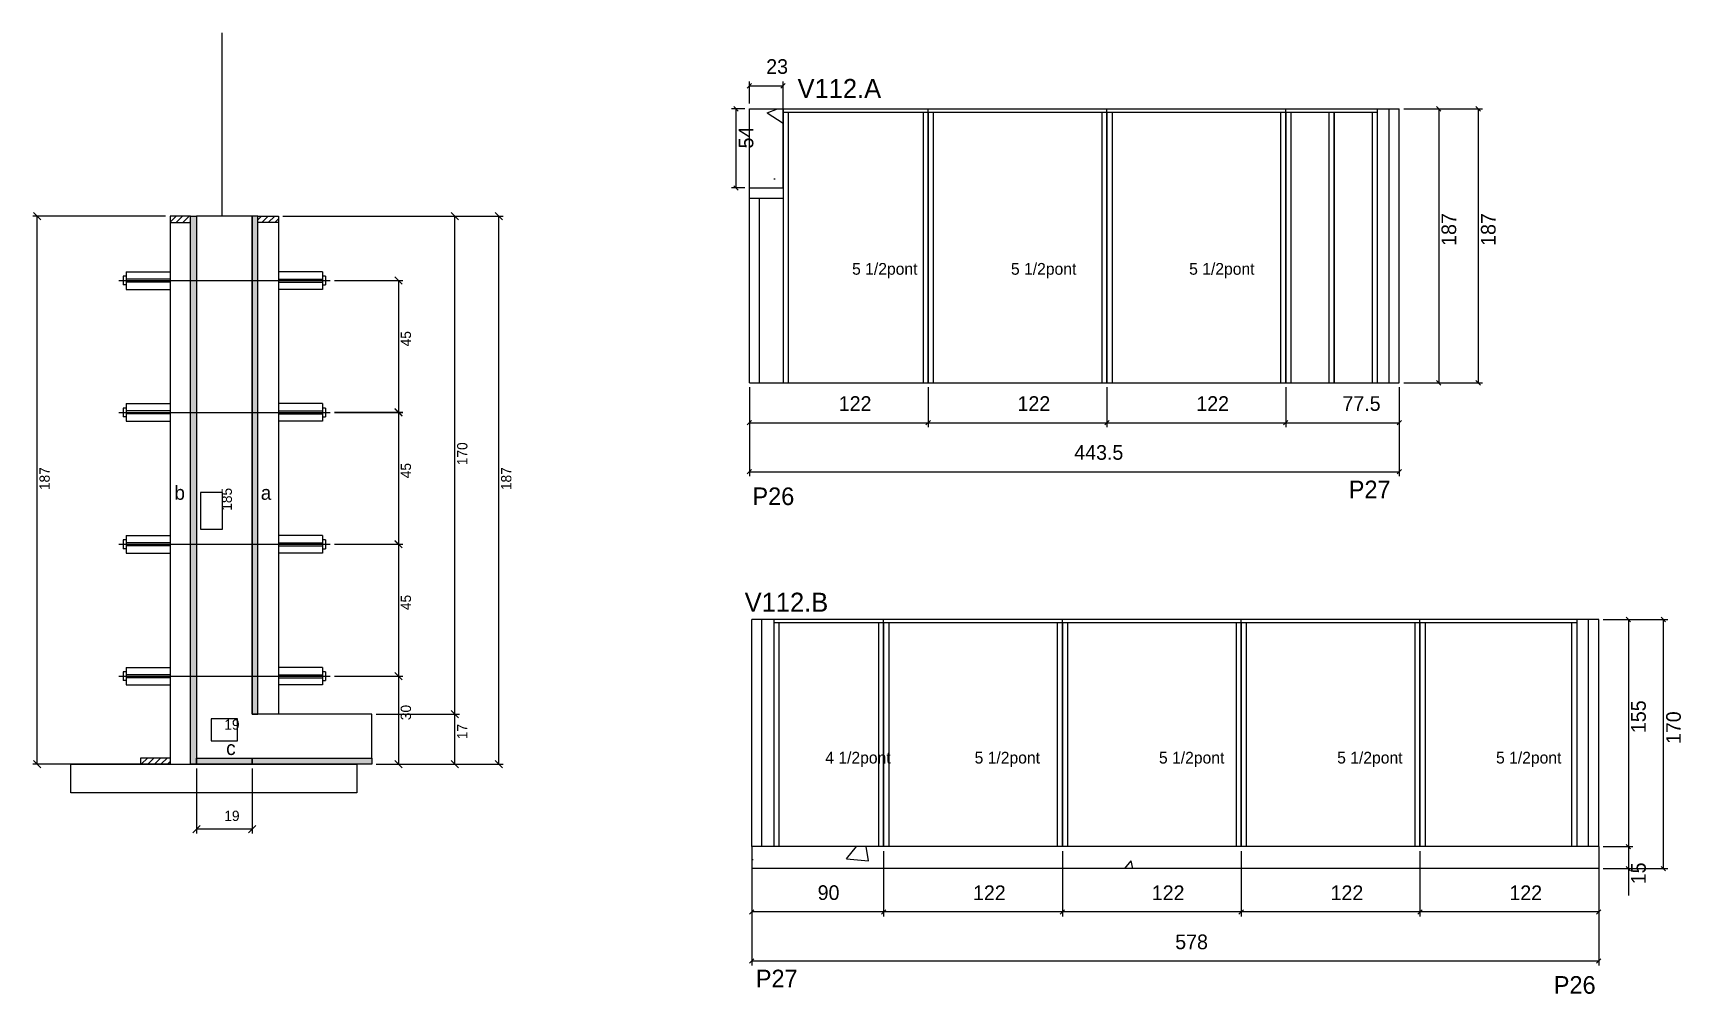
# Model space of a CAD drawing. Header units: metres. Extents: x 110 to 1235, y 12820 to 13476.
import ezdxf

# ---------------------------------------------------------------- set-up
doc = ezdxf.new("R2010")
doc.units = ezdxf.units.M
for name, color, linetype in [('5', 7, 'Continuous'), ('barrote', 7, 'Continuous'), ('CONCRETO', 7, 'Continuous'), ('COTA', 7, 'Continuous'), ('Cota Seção (2x)', 7, 'Continuous'), ('detalhes', 7, 'Continuous'), ('Hachura', 7, 'Continuous'), ('Madeira', 7, 'Continuous'), ('Painéis', 7, 'Continuous'), ('SARR_2.2x7', 7, 'Continuous'), ('SARR_3.5x7', 7, 'Continuous'), ('TENSOR', 7, 'Continuous'), ('texto', 7, 'Continuous'), ('Texto Seção', 7, 'Continuous')]:
    doc.layers.add(name, color=color, linetype=linetype)

msp = doc.modelspace()

# ---------------------------------------------------------------- hatches: boundary and pattern name
at = {"layer": 'COTA'}
h = msp.add_hatch(dxfattribs=at)
h.set_pattern_fill('AR-CONC')
h.paths.add_polyline_path([(622.3, 13369.9), (622.3, 13423.9), (599.3, 13423.9), (599.3, 13369.9), (622.3, 13369.9)])
h = msp.add_hatch(dxfattribs=at)
h.set_pattern_fill('AR-CONC')
h.paths.add_polyline_path([(600.9, 12905.4), (600.9, 12920.4), (1178.9, 12920.4), (1178.9, 12905.4), (600.9, 12905.4)])
at = {"layer": 'Hachura'}
h = msp.add_hatch(dxfattribs=at)
h.set_pattern_fill('ANSI31')
h.paths.add_polyline_path([(218, 13346.3), (218, 13350.7), (204, 13350.7), (204, 13346.3), (218, 13346.3)])
h = msp.add_hatch(color=7, dxfattribs=at)
h.dxf.hatch_style = 1
h.paths.add_polyline_path([(218, 13350.7), (222, 13350.7), (222, 12976.8), (218, 12976.8), (218, 13350.7)])
h = msp.add_hatch(color=7, dxfattribs=at)
h.dxf.hatch_style = 1
h.paths.add_polyline_path([(264, 13350.4), (260, 13350.4), (260, 13010.4), (264, 13010.4), (264, 13350.4)])
h = msp.add_hatch(dxfattribs=at)
h.set_pattern_fill('ANSI31')
h.paths.add_polyline_path([(264, 13346.3), (264, 13350.7), (278, 13350.7), (278, 13346.3), (264, 13346.3)])
h = msp.add_hatch(dxfattribs=at)
h.set_pattern_fill('ANSI31')
h.paths.add_polyline_path([(184, 12976.7), (184, 12981.1), (204, 12981.1), (204, 12976.7), (184, 12976.7)])
h = msp.add_hatch(color=7, dxfattribs=at)
h.dxf.hatch_style = 1
h.paths.add_polyline_path([(222, 12976.7), (222, 12980.7), (260, 12980.7), (260, 12976.7), (222, 12976.7)])
h = msp.add_hatch(color=7, dxfattribs=at)
h.dxf.hatch_style = 1
h.paths.add_polyline_path([(260, 12976.7), (260, 12980.7), (341.7, 12980.7), (341.7, 12976.7), (260, 12976.7)])

# ---------------------------------------------------------------- linework, layer by layer
at = {"color": 7, "lineweight": 25}
for p, q in [((172, 13309.7), (172, 13303.7)), ((174, 13309.7), (172, 13309.7)), ((174, 13312.7), (174, 13300.7)), ((174, 13312.7), (204, 13312.7)), ((204, 13307.7), (174, 13307.7)), ((204, 13305.7), (174, 13305.7)), ((308, 13312.7), (278, 13312.7)), ((278, 13307.7), (308, 13307.7)), ((278, 13305.7), (308, 13305.7)), ((308, 13312.7), (308, 13300.7)), ((310, 13309.7), (308, 13309.7)), ((310, 13309.7), (310, 13303.7)), ((174, 13303.7), (172, 13303.7)), ((174, 13300.7), (204, 13300.7)), ((308, 13300.7), (278, 13300.7)), ((308, 13303.7), (310, 13303.7)), ((172, 13219.7), (172, 13213.7)), ((174, 13219.7), (172, 13219.7)), ((174, 13222.7), (174, 13210.7)), ((174, 13222.7), (204, 13222.7)), ((204, 13217.7), (174, 13217.7)), ((204, 13215.7), (174, 13215.7)), ((308, 13222.7), (278, 13222.7)), ((278, 13217.7), (308, 13217.7)), ((278, 13215.7), (308, 13215.7)), ((308, 13222.7), (308, 13210.7)), ((310, 13219.7), (308, 13219.7)), ((310, 13219.7), (310, 13213.7)), ((174, 13213.7), (172, 13213.7)), ((174, 13210.7), (204, 13210.7)), ((308, 13210.7), (278, 13210.7)), ((308, 13213.7), (310, 13213.7)), ((172, 13129.7), (172, 13123.7)), ((174, 13129.7), (172, 13129.7)), ((174, 13132.7), (174, 13120.7)), ((174, 13132.7), (204, 13132.7)), ((204, 13127.7), (174, 13127.7)), ((204, 13125.7), (174, 13125.7)), ((308, 13132.7), (278, 13132.7)), ((278, 13127.7), (308, 13127.7)), ((278, 13125.7), (308, 13125.7)), ((308, 13132.7), (308, 13120.7)), ((310, 13129.7), (308, 13129.7)), ((310, 13129.7), (310, 13123.7)), ((174, 13123.7), (172, 13123.7)), ((174, 13120.7), (204, 13120.7)), ((308, 13120.7), (278, 13120.7)), ((308, 13123.7), (310, 13123.7)), ((172, 13039.7), (172, 13033.7)), ((174, 13039.7), (172, 13039.7)), ((174, 13042.7), (174, 13030.7)), ((174, 13042.7), (204, 13042.7)), ((204, 13037.7), (174, 13037.7)), ((204, 13035.7), (174, 13035.7)), ((308, 13042.7), (278, 13042.7)), ((278, 13037.7), (308, 13037.7)), ((278, 13035.7), (308, 13035.7)), ((308, 13042.7), (308, 13030.7)), ((310, 13039.7), (308, 13039.7)), ((310, 13039.7), (310, 13033.7)), ((174, 13033.7), (172, 13033.7)), ((174, 13030.7), (204, 13030.7)), ((308, 13030.7), (278, 13030.7)), ((308, 13033.7), (310, 13033.7))]:
    msp.add_line(p, q, dxfattribs=at)
at = {"layer": 'barrote', "color": 251, "lineweight": 25}
msp.add_lwpolyline([(331.5, 12957.1), (136.3, 12957.1), (136.3, 12976.7), (331.5, 12976.7)], close=True, dxfattribs=at)
at = {"layer": 'CONCRETO', "color": 251, "lineweight": 25}
msp.add_lwpolyline([(260, 13350.7), (222, 13350.7), (222, 13326.7), (222, 13326.7), (222, 12980.7), (341.7, 12980.7), (341.7, 13010.7), (260, 13010.7), (260, 13350.7)], dxfattribs=at)
at = {"layer": 'COTA', "color": 0, "lineweight": 25}
for p, q in [((600.8, 13441.1), (597.8, 13438.1)), ((620.8, 13438.1), (623.8, 13441.1)), ((591.6, 13422.4), (588.6, 13425.4)), ((1071.2, 13422.4), (1068.2, 13425.4)), ((1098.1, 13422.4), (1095.1, 13425.4)), ((588.6, 13371.4), (591.6, 13368.4)), ((1068.2, 13238.4), (1071.2, 13235.4)), ((1095.1, 13238.4), (1098.1, 13235.4)), ((600.8, 13211.2), (597.8, 13208.2)), ((719.8, 13208.2), (722.8, 13211.2)), ((722.8, 13211.2), (719.8, 13208.2)), ((844.8, 13211.2), (841.8, 13208.2)), ((841.8, 13208.2), (844.8, 13211.2)), ((963.8, 13208.2), (966.8, 13211.2)), ((966.8, 13211.2), (963.8, 13208.2)), ((1041.3, 13208.2), (1044.3, 13211.2)), ((600.8, 13177.7), (597.8, 13174.7)), ((1041.3, 13174.7), (1044.3, 13177.7)), ((1200.6, 13073.9), (1197.6, 13076.9)), ((1224.5, 13073.9), (1221.5, 13076.9)), ((1197.6, 12921.9), (1200.6, 12918.9)), ((1200.6, 12918.9), (1197.6, 12921.9)), ((1197.6, 12906.9), (1200.6, 12903.9)), ((1221.5, 12906.9), (1224.5, 12903.9)), ((602.4, 12877.3), (599.4, 12874.3)), ((692.4, 12877.3), (689.4, 12874.3)), ((689.4, 12874.3), (692.4, 12877.3)), ((814.4, 12877.3), (811.4, 12874.3)), ((811.4, 12874.3), (814.4, 12877.3)), ((933.4, 12874.3), (936.4, 12877.3)), ((936.4, 12877.3), (933.4, 12874.3)), ((1058.4, 12877.3), (1055.4, 12874.3)), ((1055.4, 12874.3), (1058.4, 12877.3)), ((1177.4, 12874.3), (1180.4, 12877.3)), ((602.4, 12843.8), (599.4, 12840.8)), ((1177.4, 12840.8), (1180.4, 12843.8))]:
    msp.add_line(p, q, dxfattribs=at)
at = {"layer": 'COTA', "color": 4, "lineweight": 25}
for p, q in [((599.3, 13427.6), (599.3, 13442.6)), ((599.3, 13439.6), (622.3, 13439.6)), ((622.3, 13372.9), (622.3, 13442.6)), ((596.3, 13423.9), (587.1, 13423.9)), ((590.1, 13423.9), (590.1, 13369.9)), ((1045.8, 13423.9), (1072.7, 13423.9)), ((1045.8, 13423.9), (1099.6, 13423.9)), ((1069.7, 13423.9), (1069.7, 13236.9)), ((1096.6, 13423.9), (1096.6, 13236.9)), ((596.3, 13369.9), (587.1, 13369.9)), ((201, 13350.7), (110.4, 13350.7)), ((113.4, 12976.7), (113.4, 13350.7)), ((281, 13350.7), (431.4, 13350.7)), ((281, 13350.7), (401.4, 13350.7)), ((398.4, 13010.7), (398.4, 13350.7)), ((428.4, 12976.7), (428.4, 13350.7)), ((316.3, 13306.7), (362.9, 13306.7)), ((359.9, 13306.7), (359.9, 13216.8)), ((1045.8, 13236.9), (1072.7, 13236.9)), ((1045.8, 13236.9), (1099.6, 13236.9)), ((599.3, 13233.9), (599.3, 13206.7)), ((599.3, 13233.9), (599.3, 13173.2)), ((721.3, 13233.9), (721.3, 13206.7)), ((721.3, 13233.9), (721.3, 13206.7)), ((843.3, 13233.9), (843.3, 13206.7)), ((843.3, 13233.9), (843.3, 13206.7)), ((965.3, 13233.9), (965.3, 13206.7)), ((965.3, 13233.9), (965.3, 13206.7)), ((1042.8, 13233.9), (1042.8, 13173.2)), ((1042.8, 13233.9), (1042.8, 13206.7)), ((316.3, 13216.8), (362.9, 13216.8)), ((316.3, 13216.7), (362.9, 13216.7)), ((359.9, 13216.7), (359.9, 13126.8)), ((599.3, 13209.7), (721.3, 13209.7)), ((721.3, 13209.7), (843.3, 13209.7)), ((843.3, 13209.7), (965.3, 13209.7)), ((965.3, 13209.7), (1042.8, 13209.7)), ((599.3, 13176.2), (1042.8, 13176.2)), ((316.3, 13126.8), (362.9, 13126.8)), ((316.3, 13126.7), (362.9, 13126.7)), ((359.9, 13126.7), (359.9, 13036.8)), ((1181.9, 13075.4), (1202.1, 13075.4)), ((1181.9, 13075.4), (1226, 13075.4)), ((1199.1, 13075.4), (1199.1, 12920.4)), ((1223, 12905.4), (1223, 13075.4)), ((316.3, 13036.8), (362.9, 13036.8)), ((316.3, 13036.7), (362.9, 13036.7)), ((359.9, 13036.7), (359.9, 12976.7)), ((344.7, 13010.7), (401.4, 13010.7)), ((344.7, 13010.7), (401.4, 13010.7)), ((398.4, 12976.7), (398.4, 13010.7)), ((201, 12976.7), (110.4, 12976.7)), ((222, 12973.7), (222, 12929.4)), ((260, 12973.7), (260, 12929.4)), ((344.7, 12976.7), (401.4, 12976.7)), ((344.7, 12976.7), (362.9, 12976.7)), ((344.7, 12976.7), (431.4, 12976.7)), ((260, 12932.4), (222, 12932.4)), ((600.9, 12917.4), (600.9, 12839.3)), ((600.9, 12917.4), (600.9, 12872.8)), ((690.9, 12917.4), (690.9, 12872.8)), ((690.9, 12917.4), (690.9, 12872.8)), ((812.9, 12917.4), (812.9, 12872.8)), ((812.9, 12917.4), (812.9, 12872.8)), ((934.9, 12917.4), (934.9, 12872.8)), ((934.9, 12917.4), (934.9, 12872.8)), ((1056.9, 12917.4), (1056.9, 12872.8)), ((1056.9, 12917.4), (1056.9, 12872.8)), ((1178.9, 12917.4), (1178.9, 12872.8)), ((1178.9, 12917.4), (1178.9, 12839.3)), ((1181.9, 12920.4), (1202.1, 12920.4)), ((1181.9, 12920.4), (1202.1, 12920.4)), ((1199.1, 12920.4), (1199.1, 12905.4)), ((1181.9, 12905.4), (1202.1, 12905.4)), ((1181.9, 12905.4), (1226, 12905.4)), ((1199.1, 12905.4), (1199.1, 12887)), ((690.9, 12875.8), (600.9, 12875.8)), ((812.9, 12875.8), (690.9, 12875.8)), ((934.9, 12875.8), (812.9, 12875.8)), ((1056.9, 12875.8), (934.9, 12875.8)), ((1178.9, 12875.8), (1056.9, 12875.8)), ((1178.9, 12842.3), (600.9, 12842.3))]:
    msp.add_line(p, q, dxfattribs=at)
at = {"layer": 'COTA', "color": 241, "lineweight": 25}
for p, q in [((599.3, 13423.9), (622.3, 13423.9)), ((599.3, 13369.9), (599.3, 13423.9)), ((600.9, 12920.4), (600.9, 12905.4)), ((1178.9, 12920.4), (1178.9, 12905.4)), ((1178.9, 12905.4), (600.9, 12905.4))]:
    msp.add_line(p, q, dxfattribs=at)
at = {"layer": 'COTA', "color": 0, "lineweight": 25}
for points in [[(115.9, 13348.2), (110.9, 13353.2)], [(400.9, 13348.2), (395.9, 13353.2)], [(430.9, 13348.2), (425.9, 13353.2)], [(362.4, 13304.2), (357.4, 13309.2)], [(357.4, 13219.3), (362.4, 13214.3)], [(362.4, 13214.2), (357.4, 13219.2)], [(357.4, 13129.3), (362.4, 13124.3)], [(362.4, 13124.2), (357.4, 13129.2)], [(357.4, 13039.3), (362.4, 13034.3)], [(362.4, 13034.2), (357.4, 13039.2)], [(400.9, 13008.2), (395.9, 13013.2)], [(395.9, 13013.2), (400.9, 13008.2)], [(110.9, 12979.2), (115.9, 12974.2)], [(357.4, 12979.2), (362.4, 12974.2)], [(395.9, 12979.2), (400.9, 12974.2)], [(425.9, 12979.2), (430.9, 12974.2)], [(224.5, 12934.9), (219.5, 12929.9)], [(257.5, 12929.9), (262.5, 12934.9)]]:
    msp.add_lwpolyline(points, dxfattribs=at)
at = {"layer": 'Cota Seção (2x)', "color": 180, "lineweight": 25}
for p, q in [((239.7, 13162.1), (224.7, 13162.1)), ((224.7, 13162.1), (224.7, 13137.1)), ((239.7, 13137.1), (239.7, 13162.1)), ((224.7, 13137.1), (239.7, 13137.1)), ((250, 13007.7), (232, 13007.7)), ((232, 13007.7), (232, 12992.7)), ((250, 12992.7), (250, 13007.7)), ((232, 12992.7), (250, 12992.7))]:
    msp.add_line(p, q, dxfattribs=at)
at = {"layer": 'Madeira', "color": 126, "lineweight": 18}
for points in [[(218, 13346.3), (218, 13350.7), (204, 13350.7), (204, 13346.3)], [(218, 13350.7), (204, 13350.7), (204, 12976.7), (218, 12976.7)], [(264, 13346.3), (264, 13350.7), (278, 13350.7), (278, 13346.3)], [(264, 13350.7), (278, 13350.7), (278, 13010.7), (264, 13010.7)], [(184, 12976.7), (184, 12981.1), (204, 12981.1), (204, 12976.7)]]:
    msp.add_lwpolyline(points, close=True, dxfattribs=at)
at = {"layer": 'Painéis', "color": 200, "lineweight": 25}
for p, q in [((622.3, 13423.9), (1042.8, 13423.9)), ((622.3, 13369.9), (622.3, 13423.9)), ((721.3, 13236.9), (721.3, 13423.9)), ((843.3, 13236.9), (843.3, 13423.9)), ((965.3, 13236.9), (965.3, 13423.9)), ((1042.8, 13236.9), (1042.8, 13423.9)), ((599.3, 13236.9), (599.3, 13369.9)), ((599.3, 13369.9), (622.3, 13369.9)), ((599.3, 13236.9), (1042.8, 13236.9)), ((1178.9, 13075.4), (600.9, 13075.4)), ((600.9, 12920.4), (600.9, 13075.4)), ((690.9, 12920.4), (690.9, 13075.4)), ((812.9, 12920.4), (812.9, 13075.4)), ((934.9, 12920.4), (934.9, 13075.4)), ((1056.9, 12920.4), (1056.9, 13075.4)), ((1178.9, 12920.4), (1178.9, 13075.4)), ((1178.9, 12920.4), (600.9, 12920.4))]:
    msp.add_line(p, q, dxfattribs=at)
for points in [[(218, 13350.7), (222, 13350.7), (222, 12976.7), (218, 12976.7)], [(264, 13350.7), (260, 13350.7), (260, 13010.7), (264, 13010.7)], [(222, 12976.7), (222, 12980.7), (260, 12980.7), (260, 12976.7)], [(260, 12976.7), (260, 12980.7), (341.7, 12980.7), (341.7, 12976.7)]]:
    msp.add_lwpolyline(points, close=True, dxfattribs=at)
at = {"layer": 'SARR_2.2x7', "color": 40, "lineweight": 25}
for p, q in [((622.3, 13421.7), (721.3, 13421.7)), ((721.3, 13421.7), (843.3, 13421.7)), ((843.3, 13421.7), (1027.8, 13421.7)), ((1035.8, 13236.9), (1035.8, 13423.9)), ((599.3, 13362.9), (622.3, 13362.9)), ((606.3, 13236.9), (606.3, 13362.9)), ((607.9, 12920.4), (607.9, 13075.4)), ((934.9, 13073.2), (615.9, 13073.2)), ((1056.9, 13073.2), (934.9, 13073.2)), ((1163.9, 13073.2), (1056.9, 13073.2)), ((1171.9, 12920.4), (1171.9, 13075.4))]:
    msp.add_line(p, q, dxfattribs=at)
at = {"layer": 'SARR_3.5x7', "color": 81, "lineweight": 25}
for p, q in [((622.3, 13423.9), (622.3, 13236.9)), ((625.8, 13421.7), (625.8, 13236.9)), ((717.8, 13421.7), (717.8, 13236.9)), ((721.3, 13421.7), (721.3, 13236.9)), ((724.8, 13421.7), (724.8, 13236.9)), ((839.8, 13421.7), (839.8, 13236.9)), ((843.3, 13421.7), (843.3, 13236.9)), ((846.8, 13421.7), (846.8, 13236.9)), ((961.8, 13421.7), (961.8, 13236.9)), ((965.3, 13421.7), (965.3, 13236.9)), ((968.8, 13421.7), (968.8, 13236.9)), ((994.8, 13421.7), (994.8, 13236.9)), ((998.3, 13421.7), (998.3, 13236.9)), ((998.3, 13236.9), (998.3, 13421.7)), ((1024.3, 13421.7), (1024.3, 13236.9)), ((1027.8, 13423.9), (1027.8, 13236.9)), ((614.3, 13236.9), (617.8, 13236.9)), ((839.8, 13236.9), (843.3, 13236.9)), ((843.3, 13236.9), (846.8, 13236.9)), ((615.9, 13075.4), (615.9, 12920.4)), ((619.4, 13073.2), (619.4, 12920.4)), ((687.4, 13073.2), (687.4, 12920.4)), ((690.9, 13073.2), (690.9, 12920.4)), ((694.4, 13073.2), (694.4, 12920.4)), ((809.4, 13073.2), (809.4, 12920.4)), ((812.9, 13073.2), (812.9, 12920.4)), ((816.4, 13073.2), (816.4, 12920.4)), ((931.4, 13073.2), (931.4, 12920.4)), ((934.9, 13073.2), (934.9, 12920.4)), ((938.4, 13073.2), (938.4, 12920.4)), ((1053.4, 13073.2), (1053.4, 12920.4)), ((1056.9, 13073.2), (1056.9, 12920.4)), ((1060.4, 13073.2), (1060.4, 12920.4)), ((1160.4, 13073.2), (1160.4, 12920.4)), ((1163.9, 13075.4), (1163.9, 12920.4)), ((619.4, 12920.4), (615.9, 12920.4)), ((934.9, 12920.4), (931.4, 12920.4)), ((938.4, 12920.4), (934.9, 12920.4)), ((1163.9, 12920.4), (1160.4, 12920.4))]:
    msp.add_line(p, q, dxfattribs=at)
at = {"layer": 'TENSOR', "color": 3, "lineweight": 25}
for p, q in [((169, 13306.7), (313.3, 13306.7)), ((169, 13216.7), (313.3, 13216.7)), ((169, 13126.7), (313.3, 13126.7)), ((169, 13036.7), (313.3, 13036.7))]:
    msp.add_line(p, q, dxfattribs=at)
at = {"layer": 'Texto Seção', "color": 252, "lineweight": 15}
msp.add_line((239.6, 13350.7), (239.6, 13475.7), dxfattribs=at)

# ---------------------------------------------------------------- texts
at = {"layer": '5', "color": 5, "lineweight": 25}
for s, rotation, p in [('P27', 360, (1008.3, 13158.2)), ('P26', 0, (601.4, 13153.5)), ('P27', 0, (603.7, 12824.4)), ('P26', 0, (1148.2, 12820))]:
    msp.add_text(s, height=12, rotation=rotation, dxfattribs=at).set_placement(p)
at = {"layer": 'COTA', "color": 240, "lineweight": 25}
for s, p in [('23', (610.8, 13447.8)), ('122', (660.3, 13217.8)), ('122', (782.3, 13217.8)), ('122', (904.3, 13217.8)), ('77.5', (1004, 13217.8)), ('443.5', (821, 13184.4)), ('90', (645.9, 12884)), ('122', (751.9, 12883.9)), ('122', (873.9, 12883.9)), ('122', (995.9, 12883.9)), ('122', (1117.9, 12883.9)), ('578', (889.9, 12850.4))]:
    msp.add_text(s, height=10, dxfattribs=at).set_placement(p)
for s, p in [('54', (602, 13396.9)), ('187', (1081.6, 13330.4)), ('187', (1108.5, 13330.4)), ('155', (1211, 12997.9)), ('170', (1234.9, 12990.4)), ('15', (1211, 12894.7))]:
    msp.add_text(s, height=10, rotation=90, dxfattribs=at).set_placement(p)
at = {"layer": 'COTA', "color": 1, "lineweight": 25}
for s, p in [('45', (368.4, 13261.8)), ('170', (406.9, 13180.7)), ('45', (368.4, 13171.8)), ('187', (121.9, 13163.7)), ('187', (436.9, 13163.7)), ('45', (368.4, 13081.8)), ('30', (368.4, 13006.7)), ('17', (406.9, 12993.7))]:
    msp.add_text(s, height=7, rotation=90, dxfattribs=at).set_placement(p)
msp.add_text('19', height=7, dxfattribs=at).set_placement((241, 12937.9))
at = {"layer": 'Cota Seção (2x)', "color": 1, "lineweight": 25}
msp.add_text('185', height=7, rotation=90, dxfattribs=at).set_placement((246.2, 13149.6))
msp.add_text('19', height=7, dxfattribs=at).set_placement((241, 13000.2))
at = {"layer": 'detalhes', "color": 4, "lineweight": 25}
for s, p in [('b', (207, 13157.1)), ('a', (265.9, 13157.1)), ('c', (242.3, 12982.9))]:
    msp.add_text(s, height=9.6, dxfattribs=at).set_placement(p)
at = {"layer": 'texto', "color": 2, "lineweight": 25}
for s, p in [('5 1/2pont', (669.4, 13310.7)), ('5 1/2pont', (777.8, 13310.7)), ('5 1/2pont', (899.4, 13310.7)), ('4 1/2pont', (651.1, 12977.1)), ('5 1/2pont', (753, 12977.1)), ('5 1/2pont', (878.8, 12977.1)), ('5 1/2pont', (1000.4, 12977.1)), ('5 1/2pont', (1108.8, 12977.1))]:
    msp.add_text(s, height=8, dxfattribs=at).set_placement(p)
at = {"layer": 'Texto Seção', "color": 7, "lineweight": 15}
for s, p in [('V112.A', (632.2, 13431.3)), ('V112.B', (596.1, 13080.7))]:
    msp.add_text(s, height=13, dxfattribs=at).set_placement(p)

doc.saveas('drawing.dxf')
